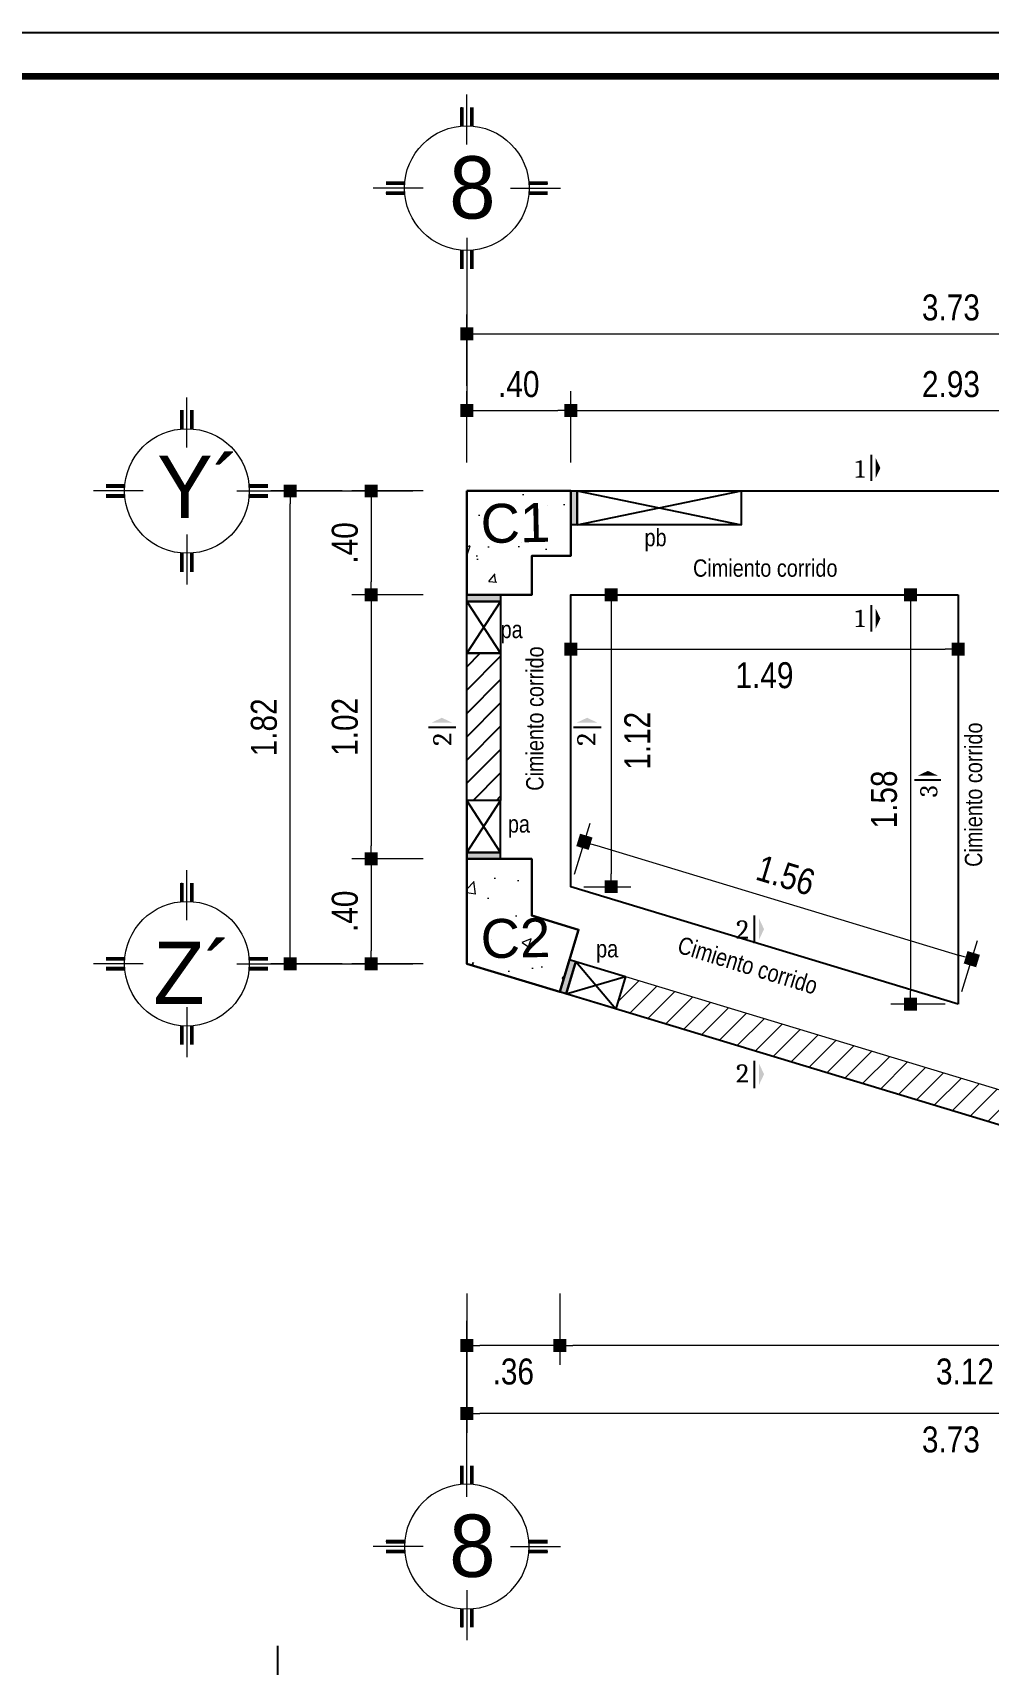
# Model space of a CAD drawing. Header units: millimetres. Extents: x -3570 to 5754, y -12788176 to 1214.
# Drawn here: x 3330.42 to 3337.77, y 1138.35 to 1150.92 of the extents above; entities that cross this region are included whole.
import ezdxf
from ezdxf import colors
from ezdxf.entities.mleader import LeaderData, LeaderLine
from ezdxf.enums import TextEntityAlignment as Align
from ezdxf.math import Vec2, Vec3

# ---------------------------------------------------------------- set-up
doc = ezdxf.new("R2010")
doc.units = ezdxf.units.MM
doc.linetypes.add('ACAD_ISO04W100', pattern=[30, 24, -3, 0, -3])
for name, color, linetype in [('.D1 Corte', 1, 'Continuous'), ('.D1 cotas', 1, 'Continuous'), ('.D1 Texto', 7, 'Continuous'), ('.D1 Texto 01', 3, 'Continuous'), ('.N1 Columna amarre', 140, 'Continuous'), ('.N1 muros bajos', 40, 'Continuous')]:
    doc.layers.add(name, color=color, linetype=linetype)
for name, color, linetype, lineweight in [('.N1 Acero Long 0.3mm', 5, 'Continuous', 30), ('.N1 Cimiento Corrido', 253, 'Continuous', 25), ('49. EJES.', 152, 'Continuous', 5), ('COTAS & TEXTOS', 131, 'Continuous', 0), ('MEMBR', 250, 'Continuous', 25), ('SGE_0.05', 8, 'Continuous', 0), ('SGE_TABIQUE 1', 7, 'Continuous', 5), ('Texto', 7, 'Continuous', 5), ('TEXTOS', 2, 'Continuous', 20), ('TEXTURA', 253, 'Continuous', 0)]:
    doc.layers.add(name, color=color, linetype=linetype, lineweight=lineweight)
doc.styles.add('Anot 1.5mm simplex', font='simplex.shx', dxfattribs={"height": 0.0015})
doc.styles.add('Anot 2mm', font='ARIALN.TTF', dxfattribs={"height": 0.002})
doc.styles.add('ARIAL', font='arial.ttf')
doc.styles.add('arial narrow', font='ARIALN.TTF')
doc.styles.add('Celso', font='swissci.ttf')
doc.styles.add('Lapiz 2mm', font='Cambria Math.ttf', dxfattribs={"height": 0.1})
doc.styles.add('nemi', font='GOTHIC.TTF')
doc.dimstyles.new('ROMAN50', dxfattribs={"dimtxt": 0.1, "dimasz": 0.05, "dimexe": 0.075, "dimexo": 0.05, "dimgap": 0.05, "dimtad": 2, "dimzin": 4, "dimdsep": 46, "dimtxsty": 'arial narrow', "dimblk": 'BOXFILLED', "dimcen": 0.07, "dimclrd": 142, "dimclre": 142, "dimclrt": 2, "dimaunit": 1, "dimadec": 0, "dimazin": 0, "dimtfac": 1, "dimtix": 1, "dimtmove": 0, "dimatfit": 3, "dimldrblk": 'BOXFILLED', "dimfxl": 0.2, "dimfxlon": 1, "dimtolj": 1, "dimtzin": 0, "dimlwd": 9, "dimlwe": 9, "dimarcsym": 0})

# ---------------------------------------------------------------- blocks, each defined once
blk = doc.blocks.new('_None')
blk = doc.blocks.new('*U195')
h = blk.add_hatch(color=256)
h.dxf.hatch_style = 1
h.paths.add_polyline_path([(3838.2162, 1517.4627), (3838.2412, 1517.4627), (3838.2412, 1517.5927), (3838.2162, 1517.5927)])
for p, q in [((3838.2412, 1517.5927, 1970.4294), (3838.4412, 1517.4627, 1970.4294)), ((3838.2412, 1517.4627, 1970.4294), (3838.4412, 1517.5927, 1970.4294))]:
    blk.add_line(p, q)
at = {"elevation": 1970.4294}
for points in [[(3838.2412, 1517.4627), (3838.2412, 1517.5927), (3838.2162, 1517.5927), (3838.2162, 1517.4627)], [(3838.4412, 1517.4627), (3838.4412, 1517.5927), (3838.2412, 1517.5927), (3838.2412, 1517.4627)]]:
    blk.add_lwpolyline(points, close=True, dxfattribs=at)
blk = doc.blocks.new('*U198')
h = blk.add_hatch(color=256)
h.dxf.hatch_style = 1
h.paths.add_polyline_path([(3838.2162, 1517.4627), (3838.2412, 1517.4627), (3838.2412, 1517.5927), (3838.2162, 1517.5927)])
for p, q in [((3838.2412, 1517.5927, 1970.4294), (3838.4411, 1517.4627, 1970.4294)), ((3838.2412, 1517.4627, 1970.4294), (3838.4411, 1517.5927, 1970.4294))]:
    blk.add_line(p, q)
at = {"elevation": 1970.4294}
for points in [[(3838.2412, 1517.4627), (3838.2412, 1517.5927), (3838.2162, 1517.5927), (3838.2162, 1517.4627)], [(3838.4411, 1517.4627), (3838.4411, 1517.5927), (3838.2412, 1517.5927), (3838.2412, 1517.4627)]]:
    blk.add_lwpolyline(points, close=True, dxfattribs=at)
blk = doc.blocks.new('25')
h = blk.add_hatch(color=256)
h.dxf.hatch_style = 1
h.paths.add_polyline_path([(3838.2162, 1517.4627), (3838.2412, 1517.4627), (3838.2412, 1517.5927), (3838.2162, 1517.5927)])
for p, q in [((3838.2412, 1517.5927, 1970.4294), (3838.4412, 1517.4627, 1970.4294)), ((3838.2412, 1517.4627, 1970.4294), (3838.4412, 1517.5927, 1970.4294))]:
    blk.add_line(p, q)
at = {"elevation": 1970.4294}
for points in [[(3838.2412, 1517.4627), (3838.2412, 1517.5927), (3838.2162, 1517.5927), (3838.2162, 1517.4627)], [(3838.4412, 1517.4627), (3838.4412, 1517.5927), (3838.2412, 1517.5927), (3838.2412, 1517.4627)]]:
    blk.add_lwpolyline(points, close=True, dxfattribs=at)
blk = doc.blocks.new('*U190')
h = blk.add_hatch(color=256)
h.dxf.hatch_style = 1
h.paths.add_polyline_path([(3838.2162, 1517.4627), (3838.2412, 1517.4627), (3838.2412, 1517.5927), (3838.2162, 1517.5927)])
for p, q in [((3838.2412, 1517.5927, 1970.4294), (3838.8724, 1517.4627, 1970.4294)), ((3838.2412, 1517.4627, 1970.4294), (3838.8724, 1517.5927, 1970.4294))]:
    blk.add_line(p, q)
at = {"elevation": 1970.4294}
for points in [[(3838.2412, 1517.4627), (3838.2412, 1517.5927), (3838.2162, 1517.5927), (3838.2162, 1517.4627)], [(3838.8724, 1517.4627), (3838.8724, 1517.5927), (3838.2412, 1517.5927), (3838.2412, 1517.4627)]]:
    blk.add_lwpolyline(points, close=True, dxfattribs=at)
blk = doc.blocks.new('*U199')
at = {"layer": '.N1 muros bajos'}
h = blk.add_hatch(dxfattribs=at)
h.set_pattern_fill('ANSI31', color=256, scale=0.02, angle=90)
h.set_pattern_definition([(135, (-0.157063, 0), (-0.0449012806, -0.0449012806), [])])
h.paths.add_polyline_path([(3097.7136, 1128.676), (3097.7136, 1128.546), (3098.2804, 1128.546), (3098.2804, 1128.676)])
blk.add_lwpolyline([(3097.7136, 1128.676), (3098.2804, 1128.676), (3098.2804, 1128.546), (3097.7136, 1128.546)], close=True, dxfattribs=at)
blk = doc.blocks.new('C14')
at = {"layer": 'SGE_0.05'}
h = blk.add_hatch(dxfattribs=at)
h.set_pattern_fill('AR-CONC', color=8, scale=0.002)
h.paths.add_polyline_path([(3297.82, 1121.1203), (3298.1778, 1121.0118), (3298.2503, 1121.251), (3298.07, 1121.3057), (3298.07, 1121.5241), (3297.82, 1121.5241)])
h.paths.add_polyline_path([(3301.5461, 1120.3666), (3301.2961, 1120.3666), (3301.2961, 1120.0665), (3301.5461, 1119.9908)])
h.paths.add_polyline_path([(3301.5461, 1122.9409), (3301.1461, 1122.9409), (3301.1461, 1122.6909), (3301.2961, 1122.6909), (3301.2961, 1122.5409), (3301.5461, 1122.5409)])
h.paths.add_polyline_path([(3297.82, 1122.9409), (3297.82, 1122.5409), (3298.07, 1122.5409), (3298.07, 1122.6909), (3298.22, 1122.6909), (3298.22, 1122.9409)])
at = {"color": 5, "lineweight": 30, "elevation": 0}
for points in [[(3297.82, 1122.9409), (3297.82, 1122.5409), (3298.07, 1122.5409), (3298.07, 1122.6909), (3298.22, 1122.6909), (3298.22, 1122.9409), (3297.82, 1122.9409)], [(3297.82, 1121.5241), (3297.82, 1121.1203), (3298.1778, 1121.0118), (3298.2503, 1121.251), (3298.07, 1121.3057), (3298.07, 1121.5241), (3297.82, 1121.5241)]]:
    blk.add_lwpolyline(points, dxfattribs=at)
at = {"layer": 'COTAS & TEXTOS', "color": 7, "char_height": 0.15, "attachment_point": 1, "rotation": 1.20422, "style": 'ARIAL'}
for s, insert, width in [('C1', (3297.8716, 1122.8899, -1333), 0.065993), ('C2', (3297.8716, 1121.2909, -1333), 0.070307)]:
    blk.add_mtext(s, dxfattribs=dict(at, insert=insert, width=width))
blk = doc.blocks.new('*U185')
at = {"layer": '.D1 Corte'}
for points in [[(0.0525, 0.137), (0.0253, 0.0793), (0.0253, 0.1947)], [(0.0525, -0.7328), (0.0253, -0.7905), (0.0253, -0.6751)]]:
    blk.add_hatch(color=256, dxfattribs=at).paths.add_polyline_path(points)
for p, q in [((0, 0.06), (0, 0.211)), ((0, -0.8098), (0, -0.6588))]:
    blk.add_line(p, q, dxfattribs=at)
at = {"layer": '.D1 Texto 01', "style": 'Lapiz 2mm'}
for tag, p in [('1', (-0.0658, 0.1356)), ('2', (-0.0658, -0.7277))]:
    blk.add_attdef(tag, text='', height=0.1, dxfattribs=at).set_placement(p, align=Align.MIDDLE)
blk = doc.blocks.new('*U186')
at = {"layer": '.D1 Corte'}
for points in [[(0.0525, 0.137), (0.0253, 0.0793), (0.0253, 0.1947)], [(0.0525, -0.6599), (0.0253, -0.7176), (0.0253, -0.6022)]]:
    blk.add_hatch(color=256, dxfattribs=at).paths.add_polyline_path(points)
for p, q in [((0, 0.06), (0, 0.211)), ((0, -0.7369), (0, -0.5859))]:
    blk.add_line(p, q, dxfattribs=at)
at = {"layer": '.D1 Texto 01', "style": 'Lapiz 2mm'}
for tag, p in [('1', (-0.0658, 0.1356)), ('2', (-0.0658, -0.6548))]:
    blk.add_attdef(tag, text='', height=0.1, dxfattribs=at).set_placement(p, align=Align.MIDDLE)
blk = doc.blocks.new('WG')
at = {"layer": '.D1 Corte'}
for points in [[(3233.648, 1718.679), (3233.6298, 1718.7174), (3233.6298, 1718.6405)], [(3233.648, 1718.0991), (3233.6298, 1718.1376), (3233.6298, 1718.0606)]]:
    blk.add_hatch(color=256, dxfattribs=at).paths.add_polyline_path(points)
for p, q in [((3233.613, 1718.7303), (3233.613, 1718.6296)), ((3233.613, 1718.1505), (3233.613, 1718.0498))]:
    blk.add_line(p, q, dxfattribs=at)
at = {"layer": '.N1 Acero Long 0.3mm', "color": 3, "style": 'Lapiz 2mm'}
for p in [(3233.5691, 1718.6756), (3233.5691, 1718.1)]:
    blk.add_attdef('3', text='', height=0.0667, dxfattribs=at).set_placement(p, align=Align.MIDDLE)
blk = doc.blocks.new('_BoxFilled')
at = {"color": 0, "linetype": 'ByBlock', "lineweight": -2}
blk.add_line((-0.5, 0), (-1, 0), dxfattribs=at)
at = {"color": 0, "linetype": 'ByBlock'}
blk.add_solid([(-0.5, 0.5), (0.5, 0.5), (-0.5, -0.5), (0.5, -0.5)], dxfattribs=at)
blk = doc.blocks.new('*D612')
at = {"color": 142, "lineweight": 9, "transparency": 16777216}
for p, q in [((3366.9098, 1144.2273), (3366.9098, 1144.5023)), ((3367.3098, 1144.2273), (3367.3098, 1144.5023)), ((3366.9598, 1144.4273), (3367.2598, 1144.4273))]:
    blk.add_line(p, q, dxfattribs=at)
at = {"layer": 'Defpoints', "color": 0, "lineweight": -2, "transparency": 16777216}
for p in [(3367.3098, 1144.4273), (3366.9098, 1144.1172), (3367.3098, 1144.1172)]:
    blk.add_point(p, dxfattribs=at)
at = {"color": 142, "lineweight": 9, "transparency": 16777216, "xscale": 0.05, "yscale": 0.05, "zscale": 0.05, "rotation": 180}
blk.add_blockref('_BoxFilled', (3366.9098, 1144.4273), dxfattribs=at)
at = {"color": 142, "lineweight": 9, "transparency": 16777216, "xscale": 0.05, "yscale": 0.05, "zscale": 0.05}
blk.add_blockref('_BoxFilled', (3367.3098, 1144.4273), dxfattribs=at)
at = {"color": 7, "lineweight": 20, "transparency": 16777216, "insert": (3367.1098, 1144.5283), "char_height": 0.1, "attachment_point": 5, "style": 'arial narrow'}
blk.add_mtext('\\A1;.40', dxfattribs=at)
blk = doc.blocks.new('*D614')
at = {"color": 142, "lineweight": 9, "transparency": 16777216}
for p, q in [((3366.9098, 1144.5224), (3366.9098, 1144.7974)), ((3370.6358, 1144.5224), (3370.6358, 1144.7974)), ((3366.9598, 1144.7224), (3370.5858, 1144.7224))]:
    blk.add_line(p, q, dxfattribs=at)
at = {"layer": 'Defpoints', "color": 0, "lineweight": -2, "transparency": 16777216}
for p in [(3370.6358, 1144.7224), (3366.9098, 1143.5105), (3370.6358, 1143.5105)]:
    blk.add_point(p, dxfattribs=at)
at = {"color": 142, "lineweight": 9, "transparency": 16777216, "xscale": 0.05, "yscale": 0.05, "zscale": 0.05, "rotation": 180}
blk.add_blockref('_BoxFilled', (3366.9098, 1144.7224), dxfattribs=at)
at = {"color": 142, "lineweight": 9, "transparency": 16777216, "xscale": 0.05, "yscale": 0.05, "zscale": 0.05}
blk.add_blockref('_BoxFilled', (3370.6358, 1144.7224), dxfattribs=at)
at = {"color": 7, "lineweight": 20, "transparency": 16777216, "insert": (3368.7728, 1144.8235), "char_height": 0.1, "attachment_point": 5, "style": 'arial narrow'}
blk.add_mtext('\\A1;3.73', dxfattribs=at)
blk = doc.blocks.new('*D618')
at = {"color": 142, "lineweight": 9, "transparency": 16777216}
for p, q in [((3366.7418, 1144.1172), (3366.4668, 1144.1172)), ((3366.5418, 1144.0672), (3366.5418, 1143.7672)), ((3366.7418, 1143.7172), (3366.4668, 1143.7172))]:
    blk.add_line(p, q, dxfattribs=at)
at = {"layer": 'Defpoints', "color": 0, "lineweight": -2, "transparency": 16777216}
for p in [(3366.9098, 1144.1172), (3366.5418, 1143.7172), (3366.9098, 1143.7172)]:
    blk.add_point(p, dxfattribs=at)
at = {"color": 142, "lineweight": 9, "transparency": 16777216, "xscale": 0.05, "yscale": 0.05, "zscale": 0.05}
for p, rotation in [((3366.5418, 1144.1172), 90), ((3366.5418, 1143.7172), 270)]:
    blk.add_blockref('_BoxFilled', p, dxfattribs=dict(at, rotation=rotation))
at = {"color": 7, "lineweight": 20, "transparency": 16777216, "insert": (3366.4407, 1143.9172), "char_height": 0.1, "attachment_point": 5, "rotation": 90, "style": 'arial narrow'}
blk.add_mtext('\\A1;.40', dxfattribs=at)
blk = doc.blocks.new('*D619')
at = {"color": 142, "lineweight": 9, "transparency": 16777216}
for p, q in [((3366.7418, 1143.7172), (3366.4668, 1143.7172)), ((3366.5418, 1143.6672), (3366.5418, 1142.7505)), ((3366.7418, 1142.7005), (3366.4668, 1142.7005))]:
    blk.add_line(p, q, dxfattribs=at)
at = {"layer": 'Defpoints', "color": 0, "lineweight": -2, "transparency": 16777216}
for p in [(3366.9098, 1143.7172), (3366.5418, 1142.7005), (3366.9098, 1142.7005)]:
    blk.add_point(p, dxfattribs=at)
at = {"color": 142, "lineweight": 9, "transparency": 16777216, "xscale": 0.05, "yscale": 0.05, "zscale": 0.05}
for p, rotation in [((3366.5418, 1143.7172), 90), ((3366.5418, 1142.7005), 270)]:
    blk.add_blockref('_BoxFilled', p, dxfattribs=dict(at, rotation=rotation))
at = {"color": 7, "lineweight": 20, "transparency": 16777216, "insert": (3366.4407, 1143.2088), "char_height": 0.1, "attachment_point": 5, "rotation": 90, "style": 'arial narrow'}
blk.add_mtext('\\A1;1.02', dxfattribs=at)
blk = doc.blocks.new('*D620')
at = {"color": 142, "lineweight": 9, "transparency": 16777216}
for p, q in [((3366.7418, 1142.7005), (3366.4668, 1142.7005)), ((3366.5418, 1142.6505), (3366.5418, 1142.3466)), ((3366.7418, 1142.2966), (3366.4668, 1142.2966))]:
    blk.add_line(p, q, dxfattribs=at)
at = {"layer": 'Defpoints', "color": 0, "lineweight": -2, "transparency": 16777216}
for p in [(3366.9098, 1142.7005), (3366.5418, 1142.2966), (3366.9098, 1142.2966)]:
    blk.add_point(p, dxfattribs=at)
at = {"color": 142, "lineweight": 9, "transparency": 16777216, "xscale": 0.05, "yscale": 0.05, "zscale": 0.05}
for p, rotation in [((3366.5418, 1142.7005), 90), ((3366.5418, 1142.2966), 270)]:
    blk.add_blockref('_BoxFilled', p, dxfattribs=dict(at, rotation=rotation))
at = {"color": 7, "lineweight": 20, "transparency": 16777216, "insert": (3366.4407, 1142.4985), "char_height": 0.1, "attachment_point": 5, "rotation": 90, "style": 'arial narrow'}
blk.add_mtext('\\A1;.40', dxfattribs=at)
blk = doc.blocks.new('*D622')
at = {"color": 142, "lineweight": 9, "transparency": 16777216}
for p, q in [((3367.2676, 1141.0264), (3367.2676, 1140.7514)), ((3370.3859, 1141.0264), (3370.3859, 1140.7514)), ((3370.3359, 1140.8264), (3367.3176, 1140.8264))]:
    blk.add_line(p, q, dxfattribs=at)
at = {"layer": 'Defpoints', "color": 0, "lineweight": -2, "transparency": 16777216}
for p in [(3367.2676, 1142.1881), (3370.3859, 1141.2428), (3367.2676, 1140.8264)]:
    blk.add_point(p, dxfattribs=at)
at = {"color": 142, "lineweight": 9, "transparency": 16777216, "xscale": 0.05, "yscale": 0.05, "zscale": 0.05, "rotation": 180}
blk.add_blockref('_BoxFilled', (3367.2676, 1140.8264), dxfattribs=at)
at = {"color": 142, "lineweight": 9, "transparency": 16777216, "xscale": 0.05, "yscale": 0.05, "zscale": 0.05}
blk.add_blockref('_BoxFilled', (3370.3859, 1140.8264), dxfattribs=at)
at = {"color": 7, "lineweight": 20, "transparency": 16777216, "insert": (3368.8268, 1140.7253), "char_height": 0.1, "attachment_point": 5, "style": 'arial narrow'}
blk.add_mtext('\\A1;3.12', dxfattribs=at)
blk = doc.blocks.new('*D623')
at = {"color": 142, "lineweight": 9, "transparency": 16777216}
for p, q in [((3366.9098, 1141.0264), (3366.9098, 1140.7514)), ((3367.2676, 1141.0264), (3367.2676, 1140.7514)), ((3367.2176, 1140.8264), (3366.9598, 1140.8264))]:
    blk.add_line(p, q, dxfattribs=at)
at = {"layer": 'Defpoints', "color": 0, "lineweight": -2, "transparency": 16777216}
for p in [(3366.9098, 1142.2966), (3367.2676, 1142.1881), (3366.9098, 1140.8264)]:
    blk.add_point(p, dxfattribs=at)
at = {"color": 142, "lineweight": 9, "transparency": 16777216, "xscale": 0.05, "yscale": 0.05, "zscale": 0.05, "rotation": 180}
blk.add_blockref('_BoxFilled', (3366.9098, 1140.8264), dxfattribs=at)
at = {"color": 142, "lineweight": 9, "transparency": 16777216, "xscale": 0.05, "yscale": 0.05, "zscale": 0.05}
blk.add_blockref('_BoxFilled', (3367.2676, 1140.8264), dxfattribs=at)
at = {"color": 7, "lineweight": 20, "transparency": 16777216, "insert": (3367.0887, 1140.7253), "char_height": 0.1, "attachment_point": 5, "style": 'arial narrow'}
blk.add_mtext('\\A1;.36', dxfattribs=at)
blk = doc.blocks.new('*D625')
at = {"color": 142, "lineweight": 9, "transparency": 16777216}
for p, q in [((3366.9098, 1140.7647), (3366.9098, 1140.4897)), ((3370.6358, 1140.7647), (3370.6358, 1140.4897)), ((3370.5858, 1140.5647), (3366.9598, 1140.5647))]:
    blk.add_line(p, q, dxfattribs=at)
at = {"layer": 'Defpoints', "color": 0, "lineweight": -2, "transparency": 16777216}
for p in [(3366.9098, 1142.5019), (3370.6358, 1141.167), (3366.9098, 1140.5647)]:
    blk.add_point(p, dxfattribs=at)
at = {"color": 142, "lineweight": 9, "transparency": 16777216, "xscale": 0.05, "yscale": 0.05, "zscale": 0.05, "rotation": 180}
blk.add_blockref('_BoxFilled', (3366.9098, 1140.5647), dxfattribs=at)
at = {"color": 142, "lineweight": 9, "transparency": 16777216, "xscale": 0.05, "yscale": 0.05, "zscale": 0.05}
blk.add_blockref('_BoxFilled', (3370.6358, 1140.5647), dxfattribs=at)
at = {"color": 7, "lineweight": 20, "transparency": 16777216, "insert": (3368.7728, 1140.4636), "char_height": 0.1, "attachment_point": 5, "style": 'arial narrow'}
blk.add_mtext('\\A1;3.73', dxfattribs=at)
blk = doc.blocks.new('*D626')
at = {"color": 142, "lineweight": 9, "transparency": 16777216}
for p, q in [((3366.4303, 1144.1172), (3366.1553, 1144.1172)), ((3366.2303, 1142.3466), (3366.2303, 1144.0672)), ((3366.4303, 1142.2966), (3366.1553, 1142.2966))]:
    blk.add_line(p, q, dxfattribs=at)
at = {"layer": 'Defpoints', "color": 0, "lineweight": -2, "transparency": 16777216}
for p in [(3366.2303, 1144.1172), (3366.9098, 1144.1172), (3366.9098, 1142.2966)]:
    blk.add_point(p, dxfattribs=at)
at = {"color": 142, "lineweight": 9, "transparency": 16777216, "xscale": 0.05, "yscale": 0.05, "zscale": 0.05}
for p, rotation in [((3366.2303, 1144.1172), 90), ((3366.2303, 1142.2966), 270)]:
    blk.add_blockref('_BoxFilled', p, dxfattribs=dict(at, rotation=rotation))
at = {"color": 7, "lineweight": 20, "transparency": 16777216, "insert": (3366.1292, 1143.2069), "char_height": 0.1, "attachment_point": 5, "rotation": 90, "style": 'arial narrow'}
blk.add_mtext('\\A1;1.82', dxfattribs=at)
blk = doc.blocks.new('eje')
at = {"layer": '49. EJES.', "ltscale": 0.01}
for p, q in [((-0.0192, 1.0038), (-0.0192, 1.076)), ((0, 0.9326), (0, 1.1246)), ((-0.168, 0.7646), (-0.36, 0.7646)), ((0.168, 0.7646), (0.36, 0.7646)), ((0.2392, 0.7838), (0.3114, 0.7838)), ((-0.2392, 0.7454), (-0.3114, 0.7454)), ((0, 0.5726), (0, 0.4446)), ((0.0192, 0.5254), (0.0192, 0.4532))]:
    blk.add_line(p, q, dxfattribs=at)
at = {"layer": '49. EJES.'}
blk.add_line((0, 0.4446), (0, -0.1054), dxfattribs=at)
at = {"layer": '49. EJES.', "ltscale": 0.01, "const_width": 0.0144}
for points in [[(-0.0192, 1.0038), (-0.0192, 1.076)], [(0.0192, 1.0038), (0.0192, 1.076)], [(-0.2392, 0.7838), (-0.3114, 0.7838)], [(0.2392, 0.7838), (0.3114, 0.7838)], [(-0.2392, 0.7454), (-0.3114, 0.7454)], [(0.2392, 0.7454), (0.3114, 0.7454)], [(-0.0192, 0.5254), (-0.0192, 0.4532)], [(0.0192, 0.5254), (0.0192, 0.4532)]]:
    blk.add_lwpolyline(points, dxfattribs=at)
at = {"layer": '49. EJES.', "ltscale": 0.01}
blk.add_circle((0, 0.7646), 0.24, dxfattribs=at)
blk = doc.blocks.new('*D627')
at = {"color": 142, "lineweight": 9, "transparency": 16777216}
for p, q in [((3367.3098, 1144.2273), (3367.3098, 1144.5023)), ((3370.2359, 1144.2273), (3370.2359, 1144.5023)), ((3367.3598, 1144.4273), (3370.1859, 1144.4273))]:
    blk.add_line(p, q, dxfattribs=at)
at = {"layer": 'Defpoints', "color": 0, "lineweight": -2, "transparency": 16777216}
for p in [(3370.2359, 1144.4273), (3367.3098, 1144.1172), (3370.2359, 1144.1172)]:
    blk.add_point(p, dxfattribs=at)
at = {"color": 142, "lineweight": 9, "transparency": 16777216, "xscale": 0.05, "yscale": 0.05, "zscale": 0.05, "rotation": 180}
blk.add_blockref('_BoxFilled', (3367.3098, 1144.4273), dxfattribs=at)
at = {"color": 142, "lineweight": 9, "transparency": 16777216, "xscale": 0.05, "yscale": 0.05, "zscale": 0.05}
blk.add_blockref('_BoxFilled', (3370.2359, 1144.4273), dxfattribs=at)
at = {"color": 7, "lineweight": 20, "transparency": 16777216, "insert": (3368.7729, 1144.5283), "char_height": 0.1, "attachment_point": 5, "style": 'arial narrow'}
blk.add_mtext('\\A1;2.93', dxfattribs=at)
blk = doc.blocks.new('*D232')
at = {"color": 142, "lineweight": 9, "transparency": 16777216}
for p, q in [((3367.3598, 1143.7172), (3367.5407, 1143.7172)), ((3367.4657, 1143.6672), (3367.4657, 1142.6433)), ((3367.3598, 1142.5933), (3367.5407, 1142.5933))]:
    blk.add_line(p, q, dxfattribs=at)
at = {"layer": 'Defpoints', "color": 0, "lineweight": 211, "transparency": 16777216}
for p in [(3367.3098, 1143.7172), (3367.3098, 1142.5933), (3367.4657, 1142.5933)]:
    blk.add_point(p, dxfattribs=at)
at = {"color": 142, "lineweight": 9, "transparency": 16777216, "xscale": 0.05, "yscale": 0.05, "zscale": 0.05}
for p, rotation in [((3367.4657, 1143.7172), 90), ((3367.4657, 1142.5933), 270)]:
    blk.add_blockref('_BoxFilled', p, dxfattribs=dict(at, rotation=rotation))
at = {"color": 2, "transparency": 16777216, "insert": (3367.5659, 1143.1552), "char_height": 0.1, "attachment_point": 5, "rotation": 90, "style": 'arial narrow'}
blk.add_mtext('\\A1;1.12', dxfattribs=at)
blk = doc.blocks.new('*D233')
at = {"color": 142, "lineweight": 9, "transparency": 16777216}
for p, q in [((3367.3098, 1143.6672), (3367.3098, 1143.4332)), ((3368.8009, 1143.6672), (3368.8009, 1143.4332)), ((3367.3598, 1143.5082), (3368.7509, 1143.5082))]:
    blk.add_line(p, q, dxfattribs=at)
at = {"layer": 'Defpoints', "color": 0, "lineweight": 211, "transparency": 16777216}
for p in [(3367.3098, 1143.7172), (3368.8009, 1143.7172), (3368.8009, 1143.5082)]:
    blk.add_point(p, dxfattribs=at)
at = {"color": 142, "lineweight": 9, "transparency": 16777216, "xscale": 0.05, "yscale": 0.05, "zscale": 0.05, "rotation": 180}
blk.add_blockref('_BoxFilled', (3367.3098, 1143.5082), dxfattribs=at)
at = {"color": 142, "lineweight": 9, "transparency": 16777216, "xscale": 0.05, "yscale": 0.05, "zscale": 0.05}
blk.add_blockref('_BoxFilled', (3368.8009, 1143.5082), dxfattribs=at)
at = {"color": 2, "transparency": 16777216, "insert": (3368.0554, 1143.4071), "char_height": 0.1, "attachment_point": 5, "style": 'arial narrow'}
blk.add_mtext('\\A1;1.49', dxfattribs=at)
blk = doc.blocks.new('*D234')
at = {"color": 142, "lineweight": 9, "transparency": 16777216}
for p, q in [((3368.7509, 1143.7172), (3368.5418, 1143.7172)), ((3368.6168, 1143.6672), (3368.6168, 1142.1913)), ((3368.7509, 1142.1413), (3368.5418, 1142.1413))]:
    blk.add_line(p, q, dxfattribs=at)
at = {"layer": 'Defpoints', "color": 0, "lineweight": 211, "transparency": 16777216}
for p in [(3368.8009, 1143.7172), (3368.6168, 1142.1413), (3368.8009, 1142.1413)]:
    blk.add_point(p, dxfattribs=at)
at = {"color": 142, "lineweight": 9, "transparency": 16777216, "xscale": 0.05, "yscale": 0.05, "zscale": 0.05}
for p, rotation in [((3368.6168, 1143.7172), 90), ((3368.6168, 1142.1413), 270)]:
    blk.add_blockref('_BoxFilled', p, dxfattribs=dict(at, rotation=rotation))
at = {"color": 2, "transparency": 16777216, "insert": (3368.5157, 1142.9292), "char_height": 0.1, "attachment_point": 5, "rotation": 90, "style": 'arial narrow'}
blk.add_mtext('\\A1;1.58', dxfattribs=at)
blk = doc.blocks.new('*D628')
at = {"color": 142, "lineweight": 9, "transparency": 16777216}
for p, q in [((3367.3243, 1142.6411), (3367.3839, 1142.8379)), ((3367.41, 1142.7516), (3368.8055, 1142.3287)), ((3368.8154, 1142.1891), (3368.8751, 1142.3859))]:
    blk.add_line(p, q, dxfattribs=at)
at = {"layer": 'Defpoints', "color": 0, "lineweight": -2, "transparency": 16777216}
for p in [(3367.3098, 1142.5933), (3368.8533, 1142.3141), (3368.8009, 1142.1413)]:
    blk.add_point(p, dxfattribs=at)
at = {"color": 142, "lineweight": 9, "transparency": 16777216, "xscale": 0.05, "yscale": 0.05, "zscale": 0.05}
for p, rotation in [((3367.3622, 1142.7661), 163.136914374665), ((3368.8533, 1142.3141), 343.136914374665)]:
    blk.add_blockref('_BoxFilled', p, dxfattribs=dict(at, rotation=rotation))
at = {"color": 2, "transparency": 16777216, "insert": (3368.1371, 1142.6369), "char_height": 0.1, "attachment_point": 5, "rotation": 343.13691, "style": 'arial narrow'}
blk.add_mtext('\\A1;1.56', dxfattribs=at)
blk = doc.blocks.new('5884482')
at = {"layer": '.D1 cotas'}
ml = blk.add_multileader_mtext('Standard', dxfattribs=at)
ml.set_content("Cimiento Corrido \\Pf'c=100 kg/cm2+30%PG. ", color=7, style='Anot 2mm')
ml.set_leader_properties()
ml.build(insert=Vec2(0, 0))
ml.multileader.update_dxf_attribs({"text_left_attachment_type": 6, "text_right_attachment_type": 6, "dogleg_length": 0.005, "arrow_head_size": 0.05, "scale": 25})
ctx = ml.context
ctx.base_point, ctx.scale, ctx.char_height, ctx.arrow_head_size, ctx.landing_gap_size, ctx.plane_origin = Vec3(2937.801, 2638.6858), 25, 0.05, 0.05, 0.05, Vec3(2938.5827, 2638.8483)
ctx.left_attachment, ctx.right_attachment, ctx.text_align_type = 6, 6, 2
notes = []
notes.append((ctx, [(0, (1, 1, 0), (2938.5733, 2638.6858), (-1, 0), 0.0459, [(0, [(2938.7744, 2638.9723)], 0, [])])]))
ctx.mtext.insert, ctx.mtext.width, ctx.mtext.alignment, ctx.mtext.flow_direction = Vec3(2938.4774, 2638.7505), 0.792675, 3, 5
for ctx, leaders in notes:
    for number, flags, end, landing, length, lines in leaders:
        leader = LeaderData()
        leader.index, (leader.has_last_leader_line, leader.has_dogleg_vector, leader.attachment_direction) = number, flags
        leader.last_leader_point, leader.dogleg_vector, leader.dogleg_length = Vec3(end), Vec3(landing), length
        for number, points, colour, breaks in lines:
            line = LeaderLine()
            line.index, line.vertices, line.color, line.breaks = number, Vec3.list(points), colors.encode_raw_color(colour), breaks
            leader.lines.append(line)
        ctx.leaders.append(leader)
blk = doc.blocks.new('CUADRO DE VIGUETAS')
at = {"layer": '.D1 cotas'}
ml = blk.add_multileader_mtext('Standard', dxfattribs=at)
ml.set_content('2∅3/8" ', color=7, style='Anot 1.5mm simplex')
ml.set_leader_properties()
ml.set_arrow_properties(name='NONE')
ml.build(insert=Vec2(0, 0))
ml.multileader.update_dxf_attribs({"text_left_attachment_type": 6, "text_right_attachment_type": 6, "dogleg_length": 0.005, "arrow_head_size": 0.05, "scale": 25})
ctx = ml.context
ctx.base_point, ctx.scale, ctx.char_height, ctx.arrow_head_size, ctx.landing_gap_size, ctx.plane_origin = Vec3(297.8614, 175.7787, 6905.0562), 25, 0.0375, 0.05, 0.05, Vec3(298.1817, 175.9031, 6905.0562)
ctx.left_attachment, ctx.right_attachment, ctx.text_align_type = 6, 6, 2
notes = []
notes.append((ctx, [(1, (1, 1, 0), (298.1974, 175.7787, 6905.0562), (-1, 0), 0.0414, [(3, [(298.3366, 175.6928, 6905.0562), (298.2838, 175.6927, 6905.0562)], 0, [])])]))
ctx.mtext.insert, ctx.mtext.width, ctx.mtext.alignment, ctx.mtext.flow_direction = Vec3(298.106, 175.8287, 6905.0562), 0.313379, 3, 5
ml = blk.add_multileader_mtext('Standard', dxfattribs=at)
ml.set_content('2∅3/8" ', color=7, style='Anot 1.5mm simplex')
ml.set_leader_properties()
ml.set_arrow_properties(name='NONE')
ml.build(insert=Vec2(0, 0))
ml.multileader.update_dxf_attribs({"text_left_attachment_type": 6, "text_right_attachment_type": 6, "dogleg_length": 0.005, "arrow_head_size": 0.05, "scale": 25})
ctx = ml.context
ctx.base_point, ctx.scale, ctx.char_height, ctx.arrow_head_size, ctx.landing_gap_size, ctx.plane_origin = Vec3(297.8614, 175.4822, 6905.0562), 25, 0.0375, 0.05, 0.05, Vec3(298.1817, 175.3578, 6905.0562)
ctx.left_attachment, ctx.right_attachment, ctx.text_align_type = 6, 6, 2
notes.append((ctx, [(1, (1, 1, 0), (298.1974, 175.4822, 6905.0562), (-1, 0), 0.0414, [(3, [(298.3366, 175.568, 6905.0562), (298.2838, 175.5681, 6905.0562)], 0, [])])]))
ctx.mtext.insert, ctx.mtext.width, ctx.mtext.alignment, ctx.mtext.flow_direction = Vec3(298.106, 175.5322, 6905.0562), 0.313379, 3, 5
for ctx, leaders in notes:
    for number, flags, end, landing, length, lines in leaders:
        leader = LeaderData()
        leader.index, (leader.has_last_leader_line, leader.has_dogleg_vector, leader.attachment_direction) = number, flags
        leader.last_leader_point, leader.dogleg_vector, leader.dogleg_length = Vec3(end), Vec3(landing), length
        for number, points, colour, breaks in lines:
            line = LeaderLine()
            line.index, line.vertices, line.color, line.breaks = number, Vec3.list(points), colors.encode_raw_color(colour), breaks
            leader.lines.append(line)
        ctx.leaders.append(leader)
blk = doc.blocks.new('CIMENTACION14')
at = {"layer": '.D1 cotas', "color": 5}
ml = blk.add_multileader_mtext('Standard', dxfattribs=at)
ml.set_content('∅3/4"@15cm', color=7, style='Anot 2mm')
ml.set_leader_properties()
ml.build(insert=Vec2(0, 0))
ml.multileader.update_dxf_attribs({"text_left_attachment_type": 6, "text_right_attachment_type": 6, "dogleg_length": 0.005, "arrow_head_size": 0.1328, "scale": 50})
ctx = ml.context
ctx.base_point, ctx.scale, ctx.char_height, ctx.arrow_head_size, ctx.landing_gap_size, ctx.plane_origin, ctx.plane_x_axis, ctx.plane_y_axis = Vec3(3324.1608, 1143.6654), 50, 0.13278, 0.1328, 0.1328, Vec3(3323.9414, 1143.6911), Vec3(0.999998, 0.002127), Vec3(-0.002127, 0.999998)
ctx.left_attachment, ctx.right_attachment = 6, 6
notes = []
notes.append((ctx, [(0, (1, 1, 0), (3324.0932, 1143.6653), (0.999998, 0.002127), 0.0677, [(1, [(3323.6653, 1143.4023), (3323.5407, 1143.9466)], 0, [])])]))
ctx.mtext.insert, ctx.mtext.text_direction, ctx.mtext.rotation, ctx.mtext.width, ctx.mtext.defined_height, ctx.mtext.flow_direction = Vec3(3324.2933, 1143.8375), Vec3(0.999998, 0.002127), 0.002127, 0.961292, 0.1593, 5
for ctx, leaders in notes:
    for number, flags, end, landing, length, lines in leaders:
        leader = LeaderData()
        leader.index, (leader.has_last_leader_line, leader.has_dogleg_vector, leader.attachment_direction) = number, flags
        leader.last_leader_point, leader.dogleg_vector, leader.dogleg_length = Vec3(end), Vec3(landing), length
        for number, points, colour, breaks in lines:
            line = LeaderLine()
            line.index, line.vertices, line.color, line.breaks = number, Vec3.list(points), colors.encode_raw_color(colour), breaks
            leader.lines.append(line)
        ctx.leaders.append(leader)
blk = doc.blocks.new('CIMIE-CORR14')
at = {"layer": 'TEXTURA', "true_color": 0x939598}
h = blk.add_hatch(dxfattribs=at)
h.set_pattern_fill('ANSI31', color=252, scale=0.02)
h.set_pattern_definition([(45, (208.41756, -542.65439), (-0.0449012806, 0.0449012806), [])])
h.paths.add_polyline_path([(3367.5206, 1142.2472), (3367.4829, 1142.1228), (3370.1101, 1141.3264), (3370.1479, 1141.4508)])
blk.add_line((3368.8009, 1143.7172), (3368.8009, 1142.1413))
for points in [[(3366.9098, 1144.1172), (3370.6359, 1144.1172), (3370.6359, 1141.1671), (3366.9098, 1142.2966), (3366.9098, 1144.1172)], [(3368.8009, 1142.1413), (3367.3098, 1142.5933), (3367.3098, 1143.7172), (3368.8009, 1143.7172)]]:
    blk.add_lwpolyline(points)
at = {"layer": 'SGE_TABIQUE 1', "color": 6, "elevation": 0}
blk.add_lwpolyline([(3370.1101, 1141.3264), (3367.4829, 1142.1228), (3367.5206, 1142.2472), (3370.1478, 1141.4508)], dxfattribs=at)
at = {"layer": '.N1 Columna amarre'}
for name, p, xscale, rotation in [('*U190', (-470.9064, 2661.5799, -1970.4294), -1, 180), ('*U195', (4884.5025, 4981.9334, -1970.4294), -1.000000000000002, 90), ('25', (134.317, 3707.9281, -1970.4294), -1, 163.13707000852)]:
    blk.add_blockref(name, p, dxfattribs=dict(at, xscale=xscale, rotation=rotation))
at = {"layer": '.N1 Columna amarre', "rotation": 90}
blk.add_blockref('*U198', (4884.5025, -2695.5158, -1970.4294), dxfattribs=at)
at = {"color": 6, "lineweight": 20, "rotation": 90}
for p in [(3366.5972, 1144.1172), (3366.5972, 1142.2966)]:
    blk.add_blockref('eje', p, dxfattribs=at)
ref = blk.add_blockref('*U185', (3368.4664, 1143.7172), dxfattribs=dict(xscale=-0.6666666666666666, yscale=0.6666666666666666, zscale=0.6666666666666666, rotation=180))
ref.add_attrib('1', '1', dxfattribs={"layer": '.D1 Texto 01', "height": 0.0667, "style": 'Lapiz 2mm'}).set_placement((3368.4225, 1143.6267), align=Align.MIDDLE)
ref.add_attrib('2', '1', dxfattribs={"layer": '.D1 Texto 01', "height": 0.0667, "style": 'Lapiz 2mm'}).set_placement((3368.4225, 1144.2023), align=Align.MIDDLE)
at = {"color": 5, "lineweight": 30}
blk.add_blockref('C14', (69.0898, 21.1763), dxfattribs=at)
at = {"color": 3, "lineweight": 53, "rotation": 90}
blk.add_blockref('*U199', (4495.5858, -1954.7883), dxfattribs=at)
at = {"xscale": 0.701299549777955, "yscale": 0.701299549777955, "zscale": 0.701299549777955, "rotation": 90}
blk.add_blockref('*U186', (3366.9098, 1143.2069), dxfattribs=at).add_auto_attribs({'1': '2', '2': '2'})
ref = blk.add_blockref('WG', (5087.3632, -2090.6088), dxfattribs=dict(rotation=90))
ref.add_attrib('3', '3', dxfattribs={"layer": '.N1 Acero Long 0.3mm', "color": 3, "height": 0.0667, "rotation": 90, "style": 'Lapiz 2mm'}).set_placement((3369.2632, 1142.9603), align=Align.MIDDLE)
ref.add_attrib('3', '3', dxfattribs={"layer": '.N1 Acero Long 0.3mm', "color": 3, "height": 0.0667, "rotation": 90, "style": 'Lapiz 2mm'}).set_placement((3368.6876, 1142.9603), align=Align.MIDDLE)
at = {"xscale": 0.701299549777954, "yscale": 0.701299549777954, "zscale": 0.701299549777954}
blk.add_blockref('*U186', (3368.0169, 1142.3337), dxfattribs=at).add_auto_attribs({'1': '2', '2': '2'})
at = {"layer": 'TEXTOS', "linetype": 'ACAD_ISO04W100'}
blk.add_blockref('eje', (3366.9098, 1144.5192), dxfattribs=at)
at = {"layer": 'TEXTOS', "linetype": 'ACAD_ISO04W100', "xscale": -1, "rotation": 180}
blk.add_blockref('eje', (3366.9098, 1140.8161), dxfattribs=at)
at = {"layer": '.D1 Texto 01', "color": 0, "char_height": 0.06667, "width": 0.090756, "attachment_point": 7, "style": 'Anot 2mm'}
for s, insert in [('pb', (3367.5935, 1143.8844, 5033.9404)), ('pa', (3367.0398, 1143.5304)), ('pa', (3367.0678, 1142.7815)), ('pa', (3367.4073, 1142.3009))]:
    blk.add_mtext(s, dxfattribs=dict(at, insert=insert))
at = {"lineweight": 15, "style": 'nemi'}
for s, p in [('8', (3366.8418, 1145.1664)), ('Y´', (3365.7177, 1144.0136)), ('Z´', (3365.7039, 1142.1419)), ('8', (3366.8418, 1139.9349))]:
    blk.add_text(s, height=0.24, dxfattribs=at).set_placement(p)
at = {"layer": 'Texto', "color": 7, "insert": (3367.7804, 1143.8537, 0), "char_height": 0.066667, "attachment_point": 1, "style": 'Celso'}
blk.add_mtext_dynamic_manual_height_columns('{\\fBahnschrift SemiCondensed|b0|i0|c0|p34;Cimiento corrido}', width=0.699025, gutter_width=3.4878, heights=[0], dxfattribs=at)
at = {"layer": 'Texto', "color": 7, "char_height": 0.066667, "attachment_point": 1, "style": 'Celso'}
for insert, rotation in [((3367.1381, 1142.9627), 90), ((3368.8265, 1142.6696), 90), ((3367.7351, 1142.404, 0), 342.93827)]:
    blk.add_mtext_dynamic_manual_height_columns('{\\fBahnschrift SemiCondensed|b0|i0|c0|p34;Cimiento corrido}', width=0.699025, gutter_width=3.4878, heights=[0], dxfattribs=dict(at, insert=insert, rotation=rotation))
at = {"color": 6, "lineweight": 20}
for base, p1, p2, picture, middle in [((3370.6358, 1144.7224), (3366.9098, 1143.5105), (3370.6358, 1143.5105), '*D614', (3368.7728, 1144.8235)), ((3367.3098, 1144.4273), (3366.9098, 1144.1172), (3367.3098, 1144.1172), '*D612', (3367.1098, 1144.5283)), ((3370.2359, 1144.4273), (3367.3098, 1144.1172), (3370.2359, 1144.1172), '*D627', (3368.7729, 1144.5283)), ((3366.9098, 1140.5647), (3370.6358, 1141.167), (3366.9098, 1142.5019), '*D625', (3368.7728, 1140.4636)), ((3366.9098, 1140.8264), (3367.2676, 1142.1881), (3366.9098, 1142.2966), '*D623', (3367.0887, 1140.7253)), ((3367.2676, 1140.8264), (3370.3859, 1141.2428), (3367.2676, 1142.1881), '*D622', (3368.8268, 1140.7253))]:
    dim = blk.add_linear_dim(base=base, p1=p1, p2=p2, dimstyle='ROMAN50', override={"dimclrt": 7}, dxfattribs=at)
    dim.commit()
    dim.dimension.update_dxf_attribs({"geometry": picture, "text_midpoint": middle})
for base, p1, p2, picture, middle in [((3366.2303, 1144.1172), (3366.9098, 1142.2966), (3366.9098, 1144.1172), '*D626', (3366.1292, 1143.2069)), ((3366.5418, 1143.7172), (3366.9098, 1144.1172), (3366.9098, 1143.7172), '*D618', (3366.4407, 1143.9172)), ((3366.5418, 1142.7005), (3366.9098, 1143.7172), (3366.9098, 1142.7005), '*D619', (3366.4407, 1143.2088)), ((3366.5418, 1142.2966), (3366.9098, 1142.7005), (3366.9098, 1142.2966), '*D620', (3366.4407, 1142.4985))]:
    dim = blk.add_linear_dim(base=base, p1=p1, p2=p2, angle=90, dimstyle='ROMAN50', override={"dimclrt": 7}, dxfattribs=at)
    dim.commit()
    dim.dimension.update_dxf_attribs({"geometry": picture, "text_midpoint": middle})
at = {"color": 6}
dim = blk.add_linear_dim(base=(3368.8009, 1143.5082), p1=(3367.3098, 1143.7172), p2=(3368.8009, 1143.7172), dimstyle='ROMAN50', dxfattribs=at)
dim.commit()
dim.dimension.update_dxf_attribs({"geometry": '*D233', "text_midpoint": (3368.0554, 1143.4071)})
for base, p1, p2, picture, middle in [((3367.4657, 1142.5933), (3367.3098, 1143.7172), (3367.3098, 1142.5933), '*D232', (3367.5659, 1143.1552)), ((3368.6168, 1142.1413), (3368.8009, 1143.7172), (3368.8009, 1142.1413), '*D234', (3368.5157, 1142.9292))]:
    dim = blk.add_linear_dim(base=base, p1=p1, p2=p2, angle=90, dimstyle='ROMAN50', dxfattribs=at)
    dim.commit()
    dim.dimension.update_dxf_attribs({"geometry": picture, "text_midpoint": middle})
dim = blk.add_aligned_dim(p1=(3367.3098, 1142.5933), p2=(3368.8009, 1142.1413), distance=0.1806, dimstyle='ROMAN50', dxfattribs=at)
dim.commit()
dim.dimension.update_dxf_attribs({"geometry": '*D628', "text_midpoint": (3368.1371, 1142.6369)})

msp = doc.modelspace()

# ---------------------------------------------------------------- linework, layer by layer
at = {"layer": '.D1 Texto', "color": 251}
msp.add_line((3332.306, 1137.304), (3332.306, 1138.494, 1251.322), dxfattribs=at)
at = {"color": 6, "lineweight": 25, "elevation": 1333}
msp.add_lwpolyline([(3316.178, 1150.92), (3358.178, 1150.92), (3358.178, 1121.22), (3316.178, 1121.22)], close=True, dxfattribs=at)
at = {"layer": 'MEMBR', "color": 7, "lineweight": 53, "ltscale": 0.025, "const_width": 0.0499}
msp.add_lwpolyline([(3316.732, 1150.583), (3357.732, 1150.583), (3357.732, 1121.883), (3316.732, 1121.883)], close=True, dxfattribs=at)

# ---------------------------------------------------------------- block references
at = {"layer": '.N1 Cimiento Corrido', "xscale": 2, "yscale": 2, "zscale": 2}
msp.add_blockref('CUADRO DE VIGUETAS', (2750.24, 797.41, -13810.112), dxfattribs=at)
at = {"color": 5, "lineweight": 30, "xscale": 2, "yscale": 2, "zscale": 2}
for name, p in [('CIMENTACION14', (-3323.848, -1140.831)), ('CIMIE-CORR14', (-3400.059, -1140.845, 0))]:
    msp.add_blockref(name, p, dxfattribs=at)
at = {"color": 1, "lineweight": 25, "xscale": 2, "yscale": 2, "zscale": 2}
msp.add_blockref('5884482', (-2531.029, -4137.666), dxfattribs=at)

# ---------------------------------------------------------------- leaders
at = {"layer": '.D1 cotas', "color": 5}
ml = msp.add_multileader_mtext('Standard', dxfattribs=at)
ml.set_content('∅3/4"@15cm INFERIOR', color=7, style='Anot 2mm')
ml.set_leader_properties()
ml.build(insert=Vec2(0, 0))
ml.multileader.update_dxf_attribs({"text_left_attachment_type": 6, "text_right_attachment_type": 6, "dogleg_length": 0.005, "arrow_head_size": 0.133, "scale": 50})
ctx = ml.context
ctx.base_point, ctx.scale, ctx.char_height, ctx.arrow_head_size, ctx.landing_gap_size, ctx.plane_origin, ctx.plane_x_axis, ctx.plane_y_axis = Vec3(3324.316, 1146.454, 0), 50, 0.13278, 0.133, 0.133, Vec3(3324.097, 1146.317, 0), Vec3(0.999998, 0.002127), Vec3(-0.002127, 0.999998)
ctx.left_attachment, ctx.right_attachment = 6, 6
notes = []
notes.append((ctx, [(0, (1, 1, 0), (3324.249, 1146.454, 0), (0.999998, 0.002127), 0.0677, [(1, [(3323.821, 1146.028, 0), (3324.075, 1147.156, 0)], 0, [])])]))
ctx.mtext.insert, ctx.mtext.text_direction, ctx.mtext.rotation, ctx.mtext.width, ctx.mtext.defined_height, ctx.mtext.flow_direction = Vec3(3324.449, 1146.614, 0), Vec3(0.999998, 0.002127), 0.002127, 0.96129, 0.159, 5
ml = msp.add_multileader_mtext('Standard', dxfattribs=at)
ml.set_content('∅3/4"@15cm SUPERIOR', color=7, style='Anot 2mm')
ml.set_leader_properties()
ml.build(insert=Vec2(0, 0))
ml.multileader.update_dxf_attribs({"text_left_attachment_type": 6, "text_right_attachment_type": 6, "dogleg_length": 0.005, "arrow_head_size": 0.133, "scale": 50})
ctx = ml.context
ctx.base_point, ctx.scale, ctx.char_height, ctx.arrow_head_size, ctx.landing_gap_size, ctx.plane_origin, ctx.plane_x_axis, ctx.plane_y_axis = Vec3(3322.433, 1144.36, 0), 50, 0.13278, 0.133, 0.133, Vec3(3322.013, 1144.222, 0), Vec3(0.999998, 0.002127), Vec3(-0.002127, 0.999998)
ctx.left_attachment, ctx.right_attachment = 6, 6
notes.append((ctx, [(0, (1, 1, 0), (3322.365, 1144.359, 0), (0.999998, 0.002127), 0.0677, [(1, [(3321.737, 1143.933, 0), (3321.975, 1143.425, 0)], 0, [])])]))
ctx.mtext.insert, ctx.mtext.text_direction, ctx.mtext.rotation, ctx.mtext.width, ctx.mtext.defined_height, ctx.mtext.flow_direction = Vec3(3322.566, 1144.519, 0), Vec3(0.999998, 0.002127), 0.002127, 0.96129, 0.159, 5
for ctx, leaders in notes:
    for number, flags, end, landing, length, lines in leaders:
        leader = LeaderData()
        leader.index, (leader.has_last_leader_line, leader.has_dogleg_vector, leader.attachment_direction) = number, flags
        leader.last_leader_point, leader.dogleg_vector, leader.dogleg_length = Vec3(end), Vec3(landing), length
        for number, points, colour, breaks in lines:
            line = LeaderLine()
            line.index, line.vertices, line.color, line.breaks = number, Vec3.list(points), colors.encode_raw_color(colour), breaks
            leader.lines.append(line)
        ctx.leaders.append(leader)

doc.saveas('drawing.dxf')
